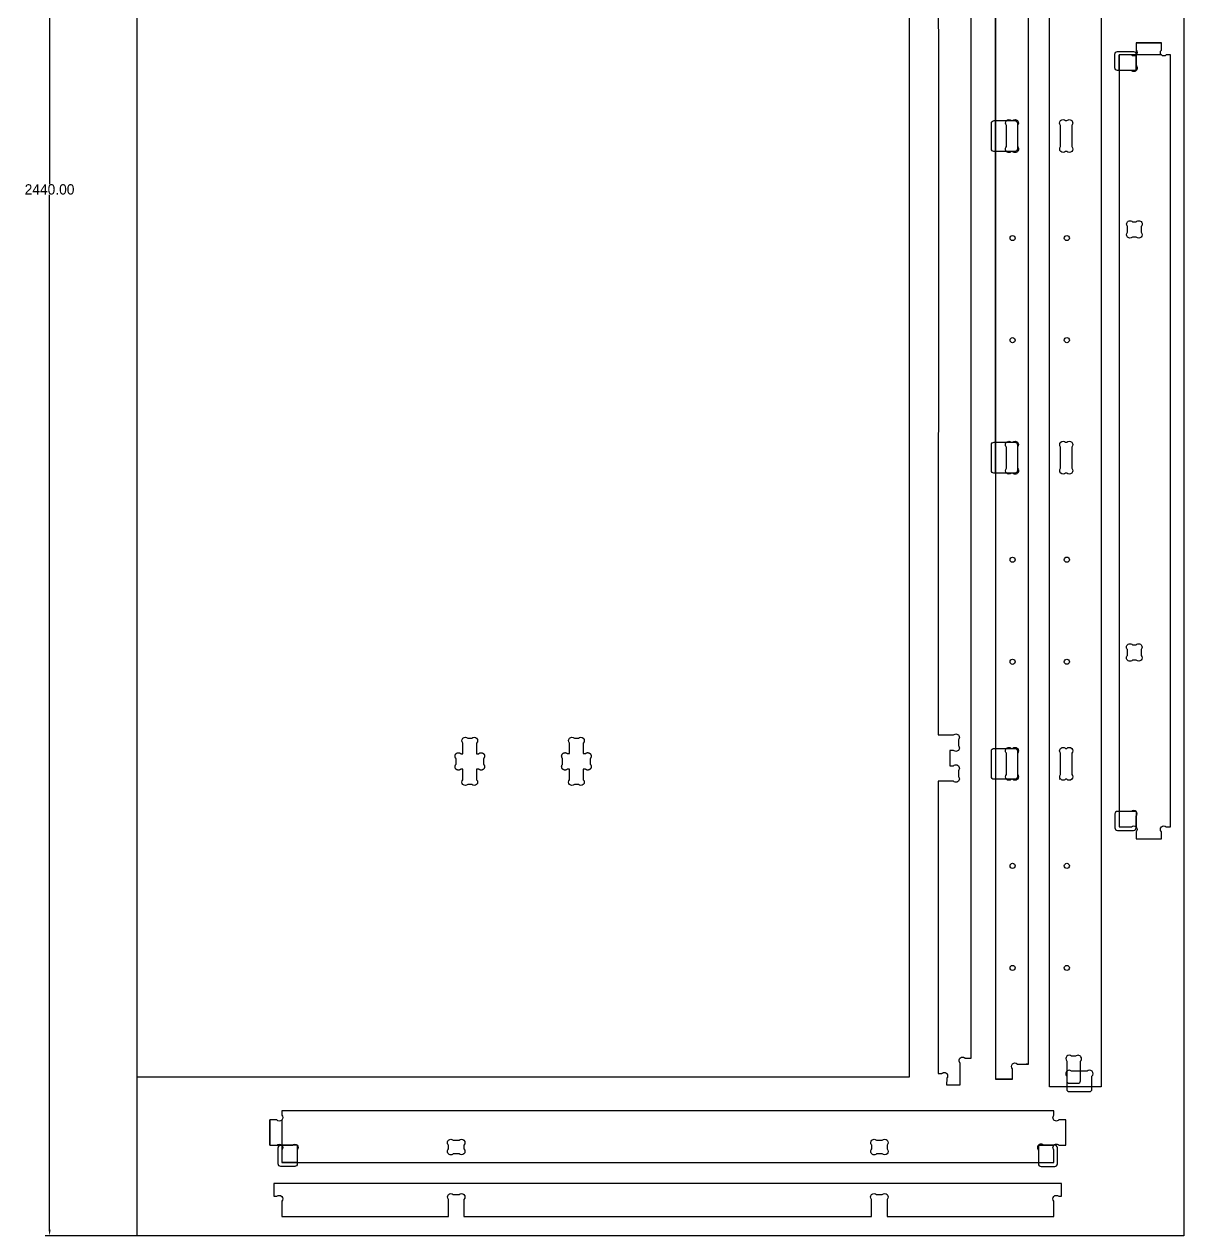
# Model space of a CAD drawing. Header units: millimetres. Extents: x 6492 to 10543, y 1975 to 5871.
# Drawn here: x 6492 to 7843, y 3340 to 4752 of the extents above; entities that cross this region are included whole.
import ezdxf

# ---------------------------------------------------------------- set-up
doc = ezdxf.new("R2010")
doc.units = ezdxf.units.MM
doc.layers.add('0_Make2D$Visibile$Curve', color=18, linetype='Continuous', true_color=0x000000)
for name, color, linetype in [('CUT_INSIDE_18MM', 54, 'Continuous'), ('CUT_OUTSIDE_18MM', 1, 'Continuous'), ('HOLE_18MM', 4, 'Continuous'), ('POCKET_INSIDE_14MM', 92, 'Continuous'), ('POCKET_INSIDE_9MM', 97, 'Continuous'), ('POCKET_OUTSIDE_9MM', 6, 'Continuous')]:
    doc.layers.add(name, color=color, linetype=linetype)
doc.layers.add('NO_PRINT', color=2, linetype='Continuous', plot=False)
doc.layers.add('POCKET_OUTSIDE_14MM', color=175, linetype='Continuous', plot=False)
doc.layers.add('TOP-HOLE-6.000MM-DIAM_15.000MM', color=20, linetype='Continuous', lineweight=25, true_color=0xff2400)
doc.dimstyles.get("Standard").update_dxf_attribs({"dimtxt": 1.2, "dimasz": 0.18, "dimexe": 0.18, "dimexo": 0.0625, "dimgap": 0.09, "dimtad": 0, "dimtih": 1, "dimtoh": 1, "dimzin": 0, "dimdsep": 46, "dimtxsty": 'Standard', "dimcen": 0.09, "dimclrd": 256, "dimclre": 256, "dimclrt": 256, "dimadec": 0, "dimazin": 0, "dimtfac": 1, "dimtofl": 0, "dimtmove": 0, "dimatfit": 3, "dimfxl": 1, "dimtolj": 1, "dimtzin": 0, "dimlwd": -1, "dimlwe": -1, "dimarcsym": 0})

# ---------------------------------------------------------------- blocks, each defined once
blk = doc.blocks.new('FRAME_INT_SHORT')
at = {"layer": 'CUT_OUTSIDE_18MM'}
blk.add_lwpolyline([(7697.4, 3385.5), (7700.8, 3385.5), (7700.8, 3400.5), (6782.8, 3400.5), (6782.8, 3385.5), (6786.2, 3385.5, -1), (6791.8, 3379.8), (6791.8, 3361.8), (6986.2, 3361.8), (6986.2, 3371.8), (6986.2, 3381.9, -1), (6991.8, 3387.6), (6998.6, 3387.6, -1), (7004.2, 3381.9), (7004.2, 3371.8), (7004.2, 3361.8), (7479.4, 3361.8), (7479.4, 3371.8), (7479.4, 3381.9, -1), (7485.1, 3387.6), (7491.8, 3387.6, -1), (7497.4, 3381.9), (7497.4, 3371.8), (7497.4, 3361.8), (7691.8, 3361.8), (7691.8, 3379.8, -1)], format="xyb", close=True, dxfattribs=at)
blk = doc.blocks.new('FRAME_LONG_OUT')
at = {"layer": '0_Make2D$Visibile$Curve', "color": 147, "lineweight": -3, "true_color": 0x366c72}
for p, q in [((7706.8, 5744.3), (7706.8, 5744.3)), ((7707.8, 3531.3), (7707.8, 3531.3))]:
    blk.add_line(p, q, dxfattribs=at)
at = {"layer": 'CUT_OUTSIDE_18MM'}
blk.add_lwpolyline([(7686.8, 5748.3), (7746.8, 5748.3), (7746.8, 3513.3), (7686.8, 3513.3)], close=True, dxfattribs=at)
at = {"layer": 'POCKET_INSIDE_9MM'}
for p, q in [((7698.6, 3871.8), (7698, 3871.8)), ((7712.6, 3871.8), (7712.6, 3871.8))]:
    blk.add_line(p, q, dxfattribs=at)
for points in [[(7717.1, 5712.8), (7712.5, 5712.8, -1), (7706.8, 5718.4), (7706.8, 5741.3, -0.414214), (7709.8, 5744.3), (7719.8, 5744.3, -0.414214), (7722.8, 5741.3), (7722.8, 5718.4, -1)], [(7706.9, 5354.1), (7705.4, 5354.1, -1), (7699.7, 5359.7), (7699.7, 5384.4, -1), (7705.4, 5390), (7706.9, 5390, -1), (7712.6, 5384.4), (7712.6, 5359.7, -1)], [(7706.9, 4997.1), (7705.4, 4997.1, -1), (7699.7, 5002.7), (7699.7, 5027.4, -1), (7705.4, 5033), (7706.9, 5033, -1), (7712.6, 5027.4), (7712.6, 5002.7, -1)], [(7706.9, 4603.8), (7705.4, 4603.8, -1), (7699.7, 4609.4), (7699.7, 4634.1, -1), (7705.4, 4639.8), (7706.9, 4639.8, -1), (7712.6, 4634.1), (7712.6, 4609.4, -1)], [(7706.9, 4228.8), (7705.4, 4228.8, -1), (7699.7, 4234.4), (7699.7, 4259.1, -1), (7705.4, 4264.7), (7706.9, 4264.7, -1), (7712.6, 4259.1), (7712.6, 4234.4, -1)], [(7706.9, 3871.8), (7705.4, 3871.8, -1), (7699.7, 3877.4), (7699.7, 3902.1, -1), (7705.4, 3907.8), (7706.9, 3907.8, -1), (7712.6, 3902.1), (7712.6, 3877.4, -1)], [(7717.1, 3548.8), (7712.5, 3548.8, 1), (7706.8, 3543.2), (7706.8, 3520.3, 0.414214), (7709.8, 3517.3), (7719.8, 3517.3, 0.414214), (7722.8, 3520.3), (7722.8, 3543.2, 1)]]:
    blk.add_lwpolyline(points, format="xyb", close=True, dxfattribs=at)
at = {"layer": 'POCKET_OUTSIDE_14MM'}
for points in [[(7706.8, 5748), (7706.8, 5751, -0.414214), (7709.8, 5754), (7733.2, 5754, -0.414214), (7736.2, 5751), (7736.2, 5748), (7736.2, 5736, -1), (7730.6, 5730.3), (7712.4, 5730.3, -1), (7706.8, 5736)], [(7706.8, 3513.6), (7706.8, 3510.6, 0.414214), (7709.8, 3507.6), (7733.2, 3507.6, 0.414214), (7736.2, 3510.6), (7736.2, 3513.6), (7736.2, 3525.6, 1), (7730.6, 3531.3), (7712.4, 3531.3, 1), (7706.8, 3525.6)]]:
    blk.add_lwpolyline(points, format="xyb", close=True, dxfattribs=at)
at = {"layer": 'TOP-HOLE-6.000MM-DIAM_15.000MM'}
for centre in [(7706.9, 5600.8), (7706.9, 5481.8), (7706.9, 5253.1), (7706.9, 5134.1), (7706.9, 4896.1), (7706.9, 4777), (7706.9, 4502.8), (7706.9, 4383.8), (7706.9, 4127.8), (7706.9, 4008.8), (7706.9, 3770.8), (7706.9, 3651.8)]:
    blk.add_circle(centre, 3, dxfattribs=at)
blk = doc.blocks.new('FRAME_OUTER_SHORT')
at = {"layer": '0_Make2D$Visibile$Curve', "color": 147, "lineweight": -3, "true_color": 0x366c72}
for p, q in [((6777.8, 3445.1), (6777.8, 3474.5)), ((6791.8, 3474.5), (6791.8, 3446.1)), ((6777.8, 3445.1), (6791.8, 3445.1)), ((6791.8, 3446.1), (6791.8, 3445.1)), ((6809.8, 3445.1), (6791.8, 3445.1)), ((6791.8, 3445.1), (6791.8, 3425.1)), ((6809.8, 3445.1), (6809.8, 3445.1)), ((6809.8, 3445.1), (6809.8, 3425.1)), ((7673.8, 3445.1), (7673.8, 3445.1)), ((7673.8, 3445.1), (7673.8, 3425.1)), ((7673.8, 3445.1), (7691.8, 3445.1)), ((6809.8, 3425.1), (6791.8, 3425.1)), ((6809.8, 3425.1), (6809.8, 3425.1)), ((6809.8, 3425.1), (7241.8, 3425.1)), ((7241.8, 3425.1), (7241.8, 3425.1))]:
    blk.add_line(p, q, dxfattribs=at)
at = {"layer": 'CUT_OUTSIDE_18MM'}
blk.add_lwpolyline([(7241.8, 3425.1), (7691.8, 3425.1), (7691.8, 3439.5, -1), (7697.5, 3445.1), (7705.8, 3445.1), (7705.8, 3474.5), (7697.5, 3474.5, -1), (7691.8, 3480.1), (7691.8, 3485.1), (7241.8, 3485.1), (6791.8, 3485.1), (6791.8, 3480.1, -1), (6786.1, 3474.5), (6777.8, 3474.5), (6777.8, 3445.1), (6786.1, 3445.1, -1), (6791.8, 3439.5), (6791.8, 3425.1), (7241.8, 3425.1)], format="xyb", close=True, dxfattribs=at)
at = {"layer": 'POCKET_INSIDE_14MM'}
for points in [[(6998.5, 3435.1), (6991.8, 3435.1, -1.008367), (6986.2, 3440.7), (6986.2, 3445.2, -1.008367), (6991.8, 3450.9), (6998.5, 3450.9, -1), (7004.2, 3445.2), (7004.2, 3440.7, -1)], [(7491.8, 3435), (7485.1, 3435, -1.008367), (7479.5, 3440.7), (7479.5, 3445.2, -1.008367), (7485.1, 3450.8), (7491.8, 3450.8, -1), (7497.5, 3445.2), (7497.5, 3440.7, -1)]]:
    blk.add_lwpolyline(points, format="xyb", close=True, dxfattribs=at)
at = {"layer": 'POCKET_OUTSIDE_9MM'}
for points in [[(6787.7, 3423.3), (6787.7, 3442.1, -0.414214), (6790.7, 3445.1), (6804.2, 3445.1, -1), (6809.9, 3439.5), (6809.9, 3423.3, -0.414214), (6806.9, 3420.3), (6790.7, 3420.3, -0.414214)], [(7695.9, 3423.3), (7695.9, 3442.1, 0.414214), (7692.9, 3445.1), (7679.5, 3445.1, 1), (7673.8, 3439.5), (7673.8, 3423.3, 0.414214), (7676.8, 3420.3), (7692.9, 3420.3, 0.414214)]]:
    blk.add_lwpolyline(points, format="xyb", close=True, dxfattribs=at)
blk = doc.blocks.new('*D15')
at = {"layer": 'Defpoints', "color": 0, "transparency": 16777216}
for p in [(6623.2, 5779.5), (6521.2, 3339.5), (6623.2, 3339.5)]:
    blk.add_point(p, dxfattribs=at)
at = {"layer": 'NO_PRINT', "transparency": 16777216}
for p, q in [((6623.1, 5779.5), (6516.2, 5779.5)), ((6521.2, 5772.5), (6521.2, 4565.6)), ((6521.2, 3346.5), (6521.2, 4553.4)), ((6623.1, 3339.5), (6516.2, 3339.5))]:
    blk.add_line(p, q, dxfattribs=at)
for points in [[(6520.1, 5772.5), (6522.4, 5772.5), (6521.2, 5779.5)], [(6520.1, 3346.5), (6522.4, 3346.5), (6521.2, 3339.5)]]:
    blk.add_solid(points, dxfattribs=at)
at = {"layer": 'NO_PRINT', "transparency": 16777216, "insert": (6521.2, 4559.5), "char_height": 12, "attachment_point": 5}
blk.add_mtext('\\A1;2440.00', dxfattribs=at)

msp = doc.modelspace()

# ---------------------------------------------------------------- linework, layer by layer
at = {"layer": 'CUT_INSIDE_18MM'}
for points in [[(7021.378, 3901.601), (7021.477, 3901.697), (7021.58, 3901.79), (7021.686, 3901.879), (7021.794, 3901.964), (7021.906, 3902.045), (7022.02, 3902.123), (7022.137, 3902.196), (7022.257, 3902.266), (7022.379, 3902.331), (7022.503, 3902.392), (7022.629, 3902.449), (7022.756, 3902.501), (7022.886, 3902.549), (7023.017, 3902.592), (7023.15, 3902.631), (7023.284, 3902.665), (7023.419, 3902.695), (7023.555, 3902.72), (7023.691, 3902.74), (7023.829, 3902.755), (7023.966, 3902.766), (7024.104, 3902.772), (7024.242, 3902.773), (7024.381, 3902.77), (7024.518, 3902.761), (7024.656, 3902.748), (7024.793, 3902.73), (7024.929, 3902.708), (7025.065, 3902.681), (7025.199, 3902.649), (7025.332, 3902.612), (7025.464, 3902.571), (7025.595, 3902.525), (7025.724, 3902.475), (7025.85, 3902.421), (7025.975, 3902.362), (7026.098, 3902.299), (7026.219, 3902.231), (7026.337, 3902.16), (7026.453, 3902.084), (7026.566, 3902.005), (7026.676, 3901.922), (7026.783, 3901.835), (7026.888, 3901.744), (7026.989, 3901.65), (7027.086, 3901.552), (7027.181, 3901.451), (7027.271, 3901.347), (7027.358, 3901.239), (7027.442, 3901.129), (7027.521, 3901.016), (7027.597, 3900.901), (7027.668, 3900.782), (7027.736, 3900.662), (7027.799, 3900.539), (7027.858, 3900.414), (7027.912, 3900.287), (7027.962, 3900.158), (7028.008, 3900.028), (7028.049, 3899.896), (7028.085, 3899.763), (7028.117, 3899.628), (7028.145, 3899.493), (7028.167, 3899.356), (7028.185, 3899.219), (7028.198, 3899.082), (7028.206, 3898.944), (7028.21, 3898.806), (7028.209, 3898.668), (7028.203, 3898.53), (7028.192, 3898.392), (7028.177, 3898.255), (7028.156, 3898.118), (7028.132, 3897.982), (7028.102, 3897.847), (7028.068, 3897.713), (7028.029, 3897.581), (7027.986, 3897.449), (7027.938, 3897.32), (7027.885, 3897.192), (7027.829, 3897.066), (7027.768, 3896.942), (7027.702, 3896.82), (7027.633, 3896.701), (7027.559, 3896.584), (7027.482, 3896.469), (7027.401, 3896.358), (7027.315, 3896.249), (7027.226, 3896.143), (7027.134, 3896.041), (7027.038, 3895.941), (7027.038, 3889.261), (7027.134, 3889.162), (7027.226, 3889.059), (7027.315, 3888.953), (7027.401, 3888.845), (7027.482, 3888.733), (7027.559, 3888.619), (7027.633, 3888.502), (7027.702, 3888.382), (7027.768, 3888.261), (7027.829, 3888.137), (7027.885, 3888.011), (7027.938, 3887.883), (7027.986, 3887.753), (7028.029, 3887.622), (7028.068, 3887.489), (7028.102, 3887.355), (7028.132, 3887.22), (7028.156, 3887.085), (7028.177, 3886.948), (7028.192, 3886.811), (7028.203, 3886.673), (7028.209, 3886.535), (7028.21, 3886.397), (7028.206, 3886.259), (7028.198, 3886.121), (7028.185, 3885.983), (7028.167, 3885.846), (7028.145, 3885.71), (7028.117, 3885.574), (7028.085, 3885.44), (7028.049, 3885.307), (7028.008, 3885.175), (7027.962, 3885.044), (7027.912, 3884.916), (7027.858, 3884.789), (7027.799, 3884.664), (7027.736, 3884.541), (7027.668, 3884.42), (7027.597, 3884.302), (7027.521, 3884.186), (7027.442, 3884.073), (7027.358, 3883.963), (7027.271, 3883.856), (7027.181, 3883.752), (7027.086, 3883.65), (7026.989, 3883.553), (7026.888, 3883.459), (7026.783, 3883.368), (7026.676, 3883.281), (7026.566, 3883.197), (7026.453, 3883.118), (7026.337, 3883.042), (7026.219, 3882.971), (7026.098, 3882.904), (7025.975, 3882.84), (7025.85, 3882.782), (7025.724, 3882.727), (7025.595, 3882.677), (7025.464, 3882.631), (7025.332, 3882.59), (7025.199, 3882.554), (7025.065, 3882.522), (7024.929, 3882.495), (7024.793, 3882.472), (7024.656, 3882.454), (7024.518, 3882.441), (7024.381, 3882.433), (7024.242, 3882.429), (7024.104, 3882.43), (7023.966, 3882.436), (7023.829, 3882.447), (7023.691, 3882.462), (7023.555, 3882.483), (7023.419, 3882.508), (7023.284, 3882.537), (7023.15, 3882.571), (7023.017, 3882.61), (7022.886, 3882.654), (7022.756, 3882.701), (7022.629, 3882.754), (7022.503, 3882.81), (7022.379, 3882.872), (7022.257, 3882.937), (7022.137, 3883.006), (7022.02, 3883.08), (7021.906, 3883.157), (7021.794, 3883.239), (7021.686, 3883.324), (7021.58, 3883.413), (7021.477, 3883.505), (7021.378, 3883.601), (7018.997, 3883.601), (7018.997, 3871.261, -0.99985094), (7013.337, 3865.601), (7010.997, 3865.601), (7008.657, 3865.601, -0.99985094), (7002.997, 3871.261), (7002.997, 3883.601), (7000.616, 3883.601), (7000.517, 3883.505), (7000.414, 3883.413), (7000.308, 3883.324), (7000.2, 3883.239), (7000.088, 3883.157), (6999.974, 3883.08), (6999.857, 3883.006), (6999.737, 3882.937), (6999.615, 3882.872), (6999.491, 3882.81), (6999.366, 3882.754), (6999.238, 3882.701), (6999.108, 3882.654), (6998.977, 3882.61), (6998.844, 3882.571), (6998.71, 3882.537), (6998.575, 3882.508), (6998.44, 3882.483), (6998.303, 3882.462), (6998.166, 3882.447), (6998.028, 3882.436), (6997.89, 3882.43), (6997.752, 3882.429), (6997.614, 3882.433), (6997.476, 3882.441), (6997.338, 3882.454), (6997.201, 3882.472), (6997.065, 3882.495), (6996.929, 3882.522), (6996.795, 3882.554), (6996.662, 3882.59), (6996.53, 3882.631), (6996.399, 3882.677), (6996.271, 3882.727), (6996.144, 3882.782), (6996.019, 3882.84), (6995.896, 3882.904), (6995.775, 3882.971), (6995.657, 3883.042), (6995.541, 3883.118), (6995.428, 3883.197), (6995.318, 3883.281), (6995.211, 3883.368), (6995.106, 3883.459), (6995.005, 3883.553), (6994.908, 3883.65), (6994.813, 3883.752), (6994.723, 3883.856), (6994.636, 3883.963), (6994.552, 3884.073), (6994.473, 3884.186), (6994.397, 3884.302), (6994.326, 3884.42), (6994.259, 3884.541), (6994.195, 3884.664), (6994.137, 3884.789), (6994.082, 3884.916), (6994.032, 3885.044), (6993.986, 3885.175), (6993.945, 3885.307), (6993.909, 3885.44), (6993.877, 3885.574), (6993.85, 3885.71), (6993.827, 3885.846), (6993.809, 3885.983), (6993.796, 3886.121), (6993.788, 3886.259), (6993.784, 3886.397), (6993.785, 3886.535), (6993.791, 3886.673), (6993.802, 3886.811), (6993.817, 3886.948), (6993.838, 3887.085), (6993.863, 3887.22), (6993.892, 3887.355), (6993.926, 3887.489), (6993.965, 3887.622), (6994.009, 3887.753), (6994.056, 3887.883), (6994.109, 3888.011), (6994.165, 3888.137), (6994.226, 3888.261), (6994.292, 3888.382), (6994.361, 3888.502), (6994.435, 3888.619), (6994.512, 3888.733), (6994.594, 3888.845), (6994.679, 3888.953), (6994.768, 3889.059), (6994.86, 3889.162), (6994.956, 3889.261), (6994.956, 3895.941), (6994.86, 3896.041), (6994.768, 3896.143), (6994.679, 3896.249), (6994.594, 3896.358), (6994.512, 3896.469), (6994.435, 3896.584), (6994.361, 3896.701), (6994.292, 3896.82), (6994.226, 3896.942), (6994.165, 3897.066), (6994.109, 3897.192), (6994.056, 3897.32), (6994.009, 3897.449), (6993.965, 3897.581), (6993.926, 3897.713), (6993.892, 3897.847), (6993.863, 3897.982), (6993.838, 3898.118), (6993.817, 3898.255), (6993.802, 3898.392), (6993.791, 3898.53), (6993.785, 3898.668), (6993.784, 3898.806), (6993.788, 3898.944), (6993.796, 3899.082), (6993.809, 3899.219), (6993.827, 3899.356), (6993.85, 3899.493), (6993.877, 3899.628), (6993.909, 3899.763), (6993.945, 3899.896), (6993.986, 3900.028), (6994.032, 3900.158), (6994.082, 3900.287), (6994.137, 3900.414), (6994.195, 3900.539), (6994.259, 3900.662), (6994.326, 3900.782), (6994.397, 3900.901), (6994.473, 3901.016), (6994.552, 3901.129), (6994.636, 3901.239), (6994.723, 3901.347), (6994.813, 3901.451), (6994.908, 3901.552), (6995.005, 3901.65), (6995.106, 3901.744), (6995.211, 3901.835), (6995.318, 3901.922), (6995.428, 3902.005), (6995.541, 3902.084), (6995.657, 3902.16), (6995.775, 3902.231), (6995.896, 3902.299), (6996.019, 3902.362), (6996.144, 3902.421), (6996.271, 3902.475), (6996.399, 3902.525), (6996.53, 3902.571), (6996.662, 3902.612), (6996.795, 3902.649), (6996.929, 3902.681), (6997.065, 3902.708), (6997.201, 3902.73), (6997.338, 3902.748), (6997.476, 3902.761), (6997.614, 3902.77), (6997.752, 3902.773), (6997.89, 3902.772), (6998.028, 3902.766), (6998.166, 3902.755), (6998.303, 3902.74), (6998.44, 3902.72), (6998.575, 3902.695), (6998.71, 3902.665), (6998.844, 3902.631), (6998.977, 3902.592), (6999.108, 3902.549), (6999.238, 3902.501), (6999.366, 3902.449), (6999.491, 3902.392), (6999.615, 3902.331), (6999.737, 3902.266), (6999.857, 3902.196), (6999.974, 3902.123), (7000.088, 3902.045), (7000.2, 3901.964), (7000.308, 3901.879), (7000.414, 3901.79), (7000.517, 3901.697), (7000.616, 3901.601), (7002.997, 3901.601), (7002.997, 3913.941, -0.99985094), (7008.657, 3919.601), (7010.997, 3919.601), (7013.337, 3919.601, -0.99985094), (7018.997, 3913.941), (7018.997, 3901.601)], [(7145.676, 3901.649), (7145.776, 3901.745), (7145.878, 3901.838), (7145.984, 3901.927), (7146.093, 3902.012), (7146.205, 3902.093), (7146.319, 3902.171), (7146.436, 3902.244), (7146.555, 3902.314), (7146.677, 3902.379), (7146.801, 3902.44), (7146.927, 3902.497), (7147.055, 3902.549), (7147.185, 3902.597), (7147.316, 3902.64), (7147.448, 3902.679), (7147.582, 3902.713), (7147.717, 3902.743), (7147.853, 3902.768), (7147.99, 3902.788), (7148.127, 3902.803), (7148.265, 3902.814), (7148.403, 3902.82), (7148.541, 3902.821), (7148.679, 3902.818), (7148.817, 3902.809), (7148.955, 3902.796), (7149.092, 3902.778), (7149.228, 3902.756), (7149.363, 3902.729), (7149.498, 3902.697), (7149.631, 3902.66), (7149.763, 3902.619), (7149.893, 3902.573), (7150.022, 3902.523), (7150.149, 3902.469), (7150.274, 3902.41), (7150.397, 3902.347), (7150.518, 3902.279), (7150.636, 3902.208), (7150.751, 3902.132), (7150.864, 3902.053), (7150.975, 3901.97), (7151.082, 3901.883), (7151.186, 3901.792), (7151.287, 3901.698), (7151.385, 3901.6), (7151.479, 3901.499), (7151.57, 3901.395), (7151.657, 3901.287), (7151.74, 3901.177), (7151.82, 3901.064), (7151.895, 3900.949), (7151.967, 3900.83), (7152.034, 3900.71), (7152.097, 3900.587), (7152.156, 3900.462), (7152.211, 3900.335), (7152.261, 3900.206), (7152.306, 3900.076), (7152.347, 3899.944), (7152.384, 3899.811), (7152.416, 3899.676), (7152.443, 3899.541), (7152.466, 3899.404), (7152.483, 3899.267), (7152.497, 3899.13), (7152.505, 3898.992), (7152.509, 3898.854), (7152.507, 3898.716), (7152.501, 3898.578), (7152.491, 3898.44), (7152.475, 3898.303), (7152.455, 3898.166), (7152.43, 3898.03), (7152.4, 3897.895), (7152.366, 3897.761), (7152.327, 3897.629), (7152.284, 3897.497), (7152.236, 3897.368), (7152.184, 3897.24), (7152.127, 3897.114), (7152.066, 3896.99), (7152.001, 3896.868), (7151.931, 3896.749), (7151.858, 3896.632), (7151.78, 3896.517), (7151.699, 3896.406), (7151.614, 3896.297), (7151.525, 3896.191), (7151.432, 3896.089), (7151.336, 3895.989), (7151.336, 3889.309), (7151.432, 3889.21), (7151.525, 3889.107), (7151.614, 3889.001), (7151.699, 3888.893), (7151.78, 3888.781), (7151.858, 3888.667), (7151.931, 3888.55), (7152.001, 3888.43), (7152.066, 3888.308), (7152.127, 3888.185), (7152.184, 3888.059), (7152.236, 3887.931), (7152.284, 3887.801), (7152.327, 3887.67), (7152.366, 3887.537), (7152.4, 3887.403), (7152.43, 3887.268), (7152.455, 3887.133), (7152.475, 3886.996), (7152.491, 3886.859), (7152.501, 3886.721), (7152.507, 3886.583), (7152.509, 3886.445), (7152.505, 3886.307), (7152.497, 3886.169), (7152.483, 3886.031), (7152.466, 3885.894), (7152.443, 3885.758), (7152.416, 3885.622), (7152.384, 3885.488), (7152.347, 3885.355), (7152.306, 3885.223), (7152.261, 3885.092), (7152.211, 3884.964), (7152.156, 3884.837), (7152.097, 3884.712), (7152.034, 3884.589), (7151.967, 3884.468), (7151.895, 3884.35), (7151.82, 3884.234), (7151.74, 3884.121), (7151.657, 3884.011), (7151.57, 3883.904), (7151.479, 3883.8), (7151.385, 3883.698), (7151.287, 3883.601), (7151.186, 3883.507), (7151.082, 3883.416), (7150.975, 3883.329), (7150.864, 3883.245), (7150.751, 3883.166), (7150.636, 3883.09), (7150.518, 3883.019), (7150.397, 3882.952), (7150.274, 3882.888), (7150.149, 3882.83), (7150.022, 3882.775), (7149.893, 3882.725), (7149.763, 3882.679), (7149.631, 3882.638), (7149.498, 3882.602), (7149.363, 3882.57), (7149.228, 3882.543), (7149.092, 3882.52), (7148.955, 3882.502), (7148.817, 3882.489), (7148.679, 3882.481), (7148.541, 3882.477), (7148.403, 3882.478), (7148.265, 3882.484), (7148.127, 3882.495), (7147.99, 3882.51), (7147.853, 3882.531), (7147.717, 3882.556), (7147.582, 3882.585), (7147.448, 3882.619), (7147.316, 3882.658), (7147.185, 3882.702), (7147.055, 3882.749), (7146.927, 3882.802), (7146.801, 3882.858), (7146.677, 3882.92), (7146.555, 3882.985), (7146.436, 3883.054), (7146.319, 3883.128), (7146.205, 3883.205), (7146.093, 3883.287), (7145.984, 3883.372), (7145.878, 3883.461), (7145.776, 3883.553), (7145.676, 3883.649), (7143.296, 3883.649), (7143.296, 3871.309, -0.99985094), (7137.636, 3865.649), (7135.296, 3865.649), (7132.956, 3865.649, -0.99985094), (7127.296, 3871.309), (7127.296, 3883.649), (7124.915, 3883.649), (7124.815, 3883.553), (7124.713, 3883.461), (7124.607, 3883.372), (7124.498, 3883.287), (7124.387, 3883.205), (7124.272, 3883.128), (7124.155, 3883.054), (7124.036, 3882.985), (7123.914, 3882.92), (7123.79, 3882.858), (7123.664, 3882.802), (7123.536, 3882.749), (7123.407, 3882.702), (7123.275, 3882.658), (7123.143, 3882.619), (7123.009, 3882.585), (7122.874, 3882.556), (7122.738, 3882.531), (7122.601, 3882.51), (7122.464, 3882.495), (7122.326, 3882.484), (7122.188, 3882.478), (7122.05, 3882.477), (7121.912, 3882.481), (7121.774, 3882.489), (7121.637, 3882.502), (7121.5, 3882.52), (7121.363, 3882.543), (7121.228, 3882.57), (7121.093, 3882.602), (7120.96, 3882.638), (7120.828, 3882.679), (7120.698, 3882.725), (7120.569, 3882.775), (7120.442, 3882.83), (7120.317, 3882.888), (7120.194, 3882.952), (7120.074, 3883.019), (7119.955, 3883.09), (7119.84, 3883.166), (7119.727, 3883.245), (7119.616, 3883.329), (7119.509, 3883.416), (7119.405, 3883.507), (7119.304, 3883.601), (7119.206, 3883.698), (7119.112, 3883.8), (7119.021, 3883.904), (7118.934, 3884.011), (7118.851, 3884.121), (7118.771, 3884.234), (7118.696, 3884.35), (7118.624, 3884.468), (7118.557, 3884.589), (7118.494, 3884.712), (7118.435, 3884.837), (7118.381, 3884.964), (7118.33, 3885.092), (7118.285, 3885.223), (7118.244, 3885.355), (7118.207, 3885.488), (7118.175, 3885.622), (7118.148, 3885.758), (7118.125, 3885.894), (7118.108, 3886.031), (7118.095, 3886.169), (7118.086, 3886.307), (7118.083, 3886.445), (7118.084, 3886.583), (7118.09, 3886.721), (7118.1, 3886.859), (7118.116, 3886.996), (7118.136, 3887.133), (7118.161, 3887.268), (7118.191, 3887.403), (7118.225, 3887.537), (7118.264, 3887.67), (7118.307, 3887.801), (7118.355, 3887.931), (7118.407, 3888.059), (7118.464, 3888.185), (7118.525, 3888.308), (7118.59, 3888.43), (7118.66, 3888.55), (7118.733, 3888.667), (7118.811, 3888.781), (7118.892, 3888.893), (7118.977, 3889.001), (7119.066, 3889.107), (7119.159, 3889.21), (7119.255, 3889.309), (7119.255, 3895.989), (7119.159, 3896.089), (7119.066, 3896.191), (7118.977, 3896.297), (7118.892, 3896.406), (7118.811, 3896.517), (7118.733, 3896.632), (7118.66, 3896.749), (7118.59, 3896.868), (7118.525, 3896.99), (7118.464, 3897.114), (7118.407, 3897.24), (7118.355, 3897.368), (7118.307, 3897.497), (7118.264, 3897.629), (7118.225, 3897.761), (7118.191, 3897.895), (7118.161, 3898.03), (7118.136, 3898.166), (7118.116, 3898.303), (7118.1, 3898.44), (7118.09, 3898.578), (7118.084, 3898.716), (7118.083, 3898.854), (7118.086, 3898.992), (7118.095, 3899.13), (7118.108, 3899.267), (7118.125, 3899.404), (7118.148, 3899.541), (7118.175, 3899.676), (7118.207, 3899.811), (7118.244, 3899.944), (7118.285, 3900.076), (7118.33, 3900.206), (7118.381, 3900.335), (7118.435, 3900.462), (7118.494, 3900.587), (7118.557, 3900.71), (7118.624, 3900.83), (7118.696, 3900.949), (7118.771, 3901.064), (7118.851, 3901.177), (7118.934, 3901.287), (7119.021, 3901.395), (7119.112, 3901.499), (7119.206, 3901.6), (7119.304, 3901.698), (7119.405, 3901.792), (7119.509, 3901.883), (7119.616, 3901.97), (7119.727, 3902.053), (7119.84, 3902.132), (7119.955, 3902.208), (7120.074, 3902.279), (7120.194, 3902.347), (7120.317, 3902.41), (7120.442, 3902.469), (7120.569, 3902.523), (7120.698, 3902.573), (7120.828, 3902.619), (7120.96, 3902.66), (7121.093, 3902.697), (7121.228, 3902.729), (7121.363, 3902.756), (7121.5, 3902.778), (7121.637, 3902.796), (7121.774, 3902.809), (7121.912, 3902.818), (7122.05, 3902.821), (7122.188, 3902.82), (7122.326, 3902.814), (7122.464, 3902.803), (7122.601, 3902.788), (7122.738, 3902.768), (7122.874, 3902.743), (7123.009, 3902.713), (7123.143, 3902.679), (7123.275, 3902.64), (7123.407, 3902.597), (7123.536, 3902.549), (7123.664, 3902.497), (7123.79, 3902.44), (7123.914, 3902.379), (7124.036, 3902.314), (7124.155, 3902.244), (7124.272, 3902.171), (7124.387, 3902.093), (7124.498, 3902.012), (7124.607, 3901.927), (7124.713, 3901.838), (7124.815, 3901.745), (7124.915, 3901.649), (7127.296, 3901.649), (7127.296, 3913.989, -0.99985094), (7132.956, 3919.649), (7135.296, 3919.649), (7137.636, 3919.649, -0.99985094), (7143.296, 3913.989), (7143.296, 3901.649)]]:
    msp.add_lwpolyline(points, format="xyb", close=True, dxfattribs=at)
at = {"layer": 'CUT_OUTSIDE_18MM', "lineweight": -3}
for p, q in [((7623.557, 4228.774), (7623.557, 5730.304)), ((7662.262, 3539.778), (7659.547, 3539.778)), ((7643.561, 3522.251), (7623.561, 3522.251))]:
    msp.add_line(p, q, dxfattribs=at)
at = {"layer": 'CUT_OUTSIDE_18MM'}
msp.add_lwpolyline([(6623.171, 5724.605), (7523.171, 5724.605), (7523.171, 3524.605), (6623.171, 3524.605)], close=True, dxfattribs=at)
msp.add_lwpolyline([(7662.262, 3539.778), (7662.262, 5712.778), (7649.268, 5712.778, -1), (7643.561, 5718.391), (7643.561, 5730.304), (7623.561, 5730.304), (7623.561, 3522.251), (7643.561, 3522.251), (7643.561, 3534.165, -1), (7649.268, 3539.778), (7662.262, 3539.778)], format="xyb", dxfattribs=at)
at = {"layer": 'CUT_OUTSIDE_18MM', "lineweight": -3}
msp.add_lwpolyline([(7556.135, 5334.431), (7557.435, 4628.926), (7556.78, 3923.453), (7574.796, 3923.429, -1.00406547), (7580.48, 3917.793), (7580.48, 3911.066, -1.0053023), (7574.789, 3905.437), (7570.48, 3905.437), (7570.48, 3887.422), (7574.801, 3887.422, -1.00312522), (7580.48, 3881.78), (7580.48, 3875.054, -1.00600272), (7574.785, 3869.429), (7556.78, 3869.451), (7556.78, 3869.453), (7556.78, 3528.69), (7561.135, 3528.69), (7561.234, 3528.787), (7561.336, 3528.88), (7561.441, 3528.97), (7561.549, 3529.056), (7561.66, 3529.138), (7561.774, 3529.217), (7561.89, 3529.291), (7562.009, 3529.361), (7562.13, 3529.428), (7562.254, 3529.49), (7562.379, 3529.547), (7562.507, 3529.6), (7562.636, 3529.649), (7562.767, 3529.694), (7562.899, 3529.734), (7563.033, 3529.769), (7563.168, 3529.799), (7563.303, 3529.825), (7563.44, 3529.847), (7563.577, 3529.863), (7563.715, 3529.875), (7563.853, 3529.882), (7563.991, 3529.884), (7564.129, 3529.882), (7564.267, 3529.874), (7564.405, 3529.862), (7564.542, 3529.845), (7564.678, 3529.824), (7564.814, 3529.798), (7564.949, 3529.767), (7565.082, 3529.731), (7565.214, 3529.691), (7565.345, 3529.647), (7565.474, 3529.597), (7565.602, 3529.544), (7565.727, 3529.486), (7565.85, 3529.424), (7565.971, 3529.357), (7566.09, 3529.287), (7566.207, 3529.212), (7566.32, 3529.134), (7566.431, 3529.051), (7566.539, 3528.965), (7566.644, 3528.875), (7566.746, 3528.781), (7566.844, 3528.684), (7566.939, 3528.584), (7567.031, 3528.481), (7567.118, 3528.374), (7567.203, 3528.264), (7567.283, 3528.152), (7567.359, 3528.037), (7567.432, 3527.919), (7567.5, 3527.799), (7567.564, 3527.677), (7567.624, 3527.552), (7567.679, 3527.426), (7567.73, 3527.297), (7567.777, 3527.167), (7567.819, 3527.036), (7567.857, 3526.903), (7567.89, 3526.768), (7567.918, 3526.633), (7567.942, 3526.497), (7567.96, 3526.36), (7567.975, 3526.223), (7567.984, 3526.085), (7567.989, 3525.947), (7567.988, 3525.809), (7567.984, 3525.671), (7567.974, 3525.533), (7567.959, 3525.395), (7567.94, 3525.258), (7567.916, 3525.122), (7567.888, 3524.987), (7567.855, 3524.853), (7567.817, 3524.72), (7567.774, 3524.589), (7567.728, 3524.459), (7567.676, 3524.33), (7567.62, 3524.204), (7567.56, 3524.08), (7567.496, 3523.957), (7567.428, 3523.837), (7567.355, 3523.72), (7567.278, 3523.605), (7567.198, 3523.493), (7567.113, 3523.383), (7567.025, 3523.277), (7566.933, 3523.173), (7566.838, 3523.073), (7566.817, 3515.687), (7582.617, 3515.687), (7582.617, 3540.987), (7582.52, 3541.086), (7582.427, 3541.188), (7582.337, 3541.293), (7582.251, 3541.401), (7582.169, 3541.512), (7582.091, 3541.626), (7582.016, 3541.742), (7581.946, 3541.861), (7581.88, 3541.982), (7581.818, 3542.106), (7581.76, 3542.231), (7581.707, 3542.359), (7581.658, 3542.488), (7581.614, 3542.619), (7581.574, 3542.751), (7581.538, 3542.885), (7581.508, 3543.02), (7581.482, 3543.155), (7581.461, 3543.292), (7581.444, 3543.429), (7581.432, 3543.567), (7581.425, 3543.705), (7581.423, 3543.843), (7581.426, 3543.981), (7581.433, 3544.119), (7581.445, 3544.256), (7581.462, 3544.394), (7581.483, 3544.53), (7581.509, 3544.666), (7581.54, 3544.8), (7581.576, 3544.934), (7581.616, 3545.066), (7581.661, 3545.197), (7581.71, 3545.326), (7581.763, 3545.453), (7581.821, 3545.579), (7581.883, 3545.702), (7581.95, 3545.823), (7582.02, 3545.942), (7582.095, 3546.058), (7582.174, 3546.172), (7582.256, 3546.283), (7582.342, 3546.391), (7582.432, 3546.496), (7582.526, 3546.598), (7582.623, 3546.696), (7582.723, 3546.791), (7582.827, 3546.883), (7582.933, 3546.97), (7583.043, 3547.055), (7583.155, 3547.135), (7583.27, 3547.211), (7583.388, 3547.284), (7583.508, 3547.352), (7583.631, 3547.416), (7583.755, 3547.476), (7583.882, 3547.531), (7584.01, 3547.582), (7584.14, 3547.629), (7584.272, 3547.671), (7584.405, 3547.709), (7584.539, 3547.742), (7584.674, 3547.77), (7584.81, 3547.793), (7584.947, 3547.812), (7585.085, 3547.826), (7585.222, 3547.836), (7585.36, 3547.841), (7585.499, 3547.84), (7585.637, 3547.835), (7585.775, 3547.826), (7585.912, 3547.811), (7586.049, 3547.792), (7586.185, 3547.768), (7586.32, 3547.74), (7586.454, 3547.707), (7586.587, 3547.669), (7586.719, 3547.626), (7586.849, 3547.579), (7586.977, 3547.528), (7587.103, 3547.472), (7587.228, 3547.412), (7587.35, 3547.348), (7587.47, 3547.279), (7587.587, 3547.207), (7587.702, 3547.13), (7587.815, 3547.05), (7587.924, 3546.965), (7588.031, 3546.877), (7588.134, 3546.785), (7588.234, 3546.69), (7595.48, 3546.69), (7595.48, 4628.926), (7595.48, 5711.162)], format="xyb", dxfattribs=at)
at = {"layer": 'HOLE_18MM'}
for points in [[(7643.66, 4603.797), (7642.209, 4603.797, -1), (7636.502, 4609.41), (7636.502, 4634.144, -1), (7642.209, 4639.757), (7643.66, 4639.757, -1), (7649.367, 4634.144), (7649.367, 4609.41, -1)], [(7643.66, 4228.774), (7642.209, 4228.774, -1), (7636.502, 4234.387), (7636.502, 4259.121, -1), (7642.209, 4264.734), (7643.66, 4264.734, -1), (7649.367, 4259.121), (7649.367, 4234.387, -1)], [(7643.66, 3871.797), (7642.209, 3871.797, -1), (7636.502, 3877.41), (7636.502, 3902.144, -1), (7642.209, 3907.757), (7643.66, 3907.757, -1), (7649.367, 3902.144), (7649.367, 3877.41, -1)]]:
    msp.add_lwpolyline(points, format="xyb", close=True, dxfattribs=at)
at = {"layer": 'NO_PRINT', "lineweight": -3}
msp.add_lwpolyline([(6623.171, 3339.508), (6623.171, 5779.508), (7843.171, 5779.508), (7843.171, 3339.508)], close=True, dxfattribs=at)
at = {"layer": 'POCKET_OUTSIDE_9MM'}
for points in [[(7622.002, 4639.792), (7643.66, 4639.757), (7646.295, 4639.779, -0.41663596), (7649.32, 4636.779), (7649.32, 4606.797, -0.41421356), (7646.32, 4603.797), (7621.962, 4603.797, -0.41456183), (7618.962, 4606.801), (7618.997, 4636.796, -0.41433991)], [(7622.002, 4264.769), (7643.66, 4264.734), (7646.295, 4264.756, -0.41663596), (7649.32, 4261.756), (7649.32, 4231.774, -0.41421356), (7646.32, 4228.774), (7621.962, 4228.774, -0.41456183), (7618.962, 4231.778), (7618.997, 4261.773, -0.41433991)], [(7622.002, 3907.792), (7643.66, 3907.757), (7646.295, 3907.779, -0.41663596), (7649.32, 3904.779), (7649.32, 3874.797, -0.41421356), (7646.32, 3871.797), (7621.962, 3871.797, -0.41456183), (7618.962, 3874.801), (7618.997, 3904.796, -0.41433991)]]:
    msp.add_lwpolyline(points, format="xyb", close=True, dxfattribs=at)
at = {"layer": 'TOP-HOLE-6.000MM-DIAM_15.000MM'}
for centre in [(7643.66, 4502.792), (7643.66, 4383.785), (7643.66, 4127.769), (7643.66, 4008.762), (7643.66, 3770.792), (7643.66, 3651.785)]:
    msp.add_circle(centre, 3, dxfattribs=at)

# ---------------------------------------------------------------- block references
at = {"layer": 'NO_PRINT'}
for name in ['FRAME_LONG_OUT', 'FRAME_OUTER_SHORT', 'FRAME_INT_SHORT']:
    msp.add_blockref(name, (0, 0), dxfattribs=at)
at = {"layer": 'NO_PRINT', "rotation": 270}
msp.add_blockref('FRAME_OUTER_SHORT', (4342.6, 11508.088), dxfattribs=at)

# ---------------------------------------------------------------- dimensions: what is measured, and where the dimension line sits
at = {"layer": 'NO_PRINT'}
dim = msp.add_linear_dim(base=(6521.235, 3339.508), p1=(6623.171, 5779.508), p2=(6623.171, 3339.508), angle=90, dimstyle='Standard', override={"dimtxt": 12, "dimasz": 7, "dimexe": 5}, dxfattribs=at)
dim.commit()
dim.dimension.update_dxf_attribs({"geometry": '*D15', "text_midpoint": (6521.235, 4559.508)})

doc.saveas('drawing.dxf')
